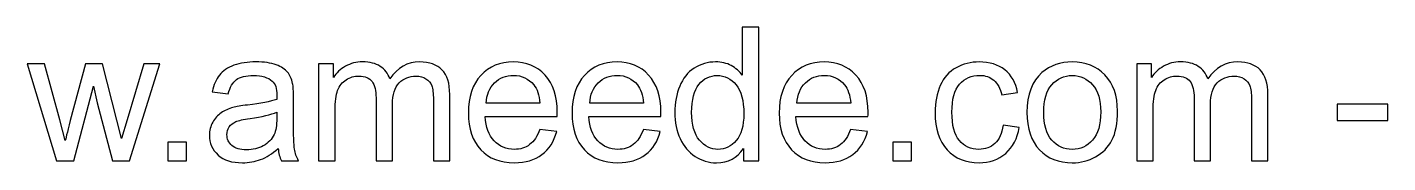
# Model space of a CAD drawing. Header units: millimetres. Extents: x -102 to 233, y -105 to 94.
# Drawn here: x 103.4 to 165.2, y -105.1 to -99 of the extents above; entities that cross this region are included whole.
import ezdxf

# ---------------------------------------------------------------- set-up
doc = ezdxf.new("R2010")
doc.units = ezdxf.units.MM
doc.header["$MEASUREMENT"] = 0
doc.layers.add('Layer 1', color=7, linetype='Continuous')

msp = doc.modelspace()

# ---------------------------------------------------------------- linework, layer by layer
at = {"layer": 'Layer 1', "color": 250}
for points, knots in [([(135.9264, -105.013), (135.9264, -105.013), (135.9264, -104.4556), (135.9264, -104.4556), (135.9264, -104.4556), (135.6485, -104.8888), (135.2392, -105.1061), (134.6988, -105.1061), (134.6988, -105.1061), (134.3488, -105.1061), (134.0271, -105.0102), (133.735, -104.8169), (133.735, -104.8169), (133.4415, -104.6249), (133.2143, -104.3554), (133.052, -104.0111), (133.052, -104.0111), (132.8911, -103.6654), (132.8107, -103.2689), (132.8107, -102.8201), (132.8107, -102.8201), (132.8107, -102.3827), (132.8841, -101.9862), (133.0294, -101.6291), (133.0294, -101.6291), (133.1762, -101.2735), (133.3949, -100.9998), (133.687, -100.8107), (133.687, -100.8107), (133.9777, -100.6202), (134.3051, -100.5256), (134.6649, -100.5256), (134.6649, -100.5256), (134.9302, -100.5256), (135.1659, -100.5821), (135.3719, -100.6936), (135.3719, -100.6936), (135.5779, -100.8051), (135.7458, -100.9518), (135.8756, -101.131), (135.8756, -101.131), (135.8756, -101.131), (135.8756, -98.9508), (135.8756, -98.9508), (135.8756, -98.9508), (135.8756, -98.9508), (136.6207, -98.9508), (136.6207, -98.9508), (136.6207, -98.9508), (136.6207, -98.9508), (136.6207, -105.013), (136.6207, -105.013), (136.6207, -105.013), (136.6207, -105.013), (135.9264, -105.013), (135.9264, -105.013)], [0, 0, 0, 0, 0.0666667, 0.0666667, 0.0666667, 0.0666667, 0.1333333, 0.1333333, 0.1333333, 0.1333333, 0.2, 0.2, 0.2, 0.2, 0.2666667, 0.2666667, 0.2666667, 0.2666667, 0.3333333, 0.3333333, 0.3333333, 0.3333333, 0.4, 0.4, 0.4, 0.4, 0.4666667, 0.4666667, 0.4666667, 0.4666667, 0.5333333, 0.5333333, 0.5333333, 0.5333333, 0.6, 0.6, 0.6, 0.6, 0.6666667, 0.6666667, 0.6666667, 0.6666667, 0.7333333, 0.7333333, 0.7333333, 0.7333333, 0.8, 0.8, 0.8, 0.8, 0.8666667, 0.8666667, 0.8666667, 0.8666667, 1, 1, 1, 1]), ([(104.7012, -105.013), (104.7012, -105.013), (103.3734, -100.6188), (103.3734, -100.6188), (103.3734, -100.6188), (103.3734, -100.6188), (104.1523, -100.6188), (104.1523, -100.6188), (104.1523, -100.6188), (104.1523, -100.6188), (104.8536, -103.1546), (104.8536, -103.1546), (104.8536, -103.1546), (104.8536, -103.1546), (105.102, -104.0986), (105.102, -104.0986), (105.102, -104.0986), (105.1119, -104.052), (105.1881, -103.7501), (105.3292, -103.1927), (105.3292, -103.1927), (105.3292, -103.1927), (106.0249, -100.6188), (106.0249, -100.6188), (106.0249, -100.6188), (106.0249, -100.6188), (106.7883, -100.6188), (106.7883, -100.6188), (106.7883, -100.6188), (106.7883, -100.6188), (107.4501, -103.1701), (107.4501, -103.1701), (107.4501, -103.1701), (107.4501, -103.1701), (107.666, -104.0069), (107.666, -104.0069), (107.666, -104.0069), (107.666, -104.0069), (107.9186, -103.1588), (107.9186, -103.1588), (107.9186, -103.1588), (107.9186, -103.1588), (108.6778, -100.6188), (108.6778, -100.6188), (108.6778, -100.6188), (108.6778, -100.6188), (109.4017, -100.6188), (109.4017, -100.6188), (109.4017, -100.6188), (109.4017, -100.6188), (108.023, -105.013), (108.023, -105.013), (108.023, -105.013), (108.023, -105.013), (107.2525, -105.013), (107.2525, -105.013), (107.2525, -105.013), (107.2525, -105.013), (106.5554, -102.3841), (106.5554, -102.3841), (106.5554, -102.3841), (106.5554, -102.3841), (106.379, -101.632), (106.379, -101.632), (106.379, -101.632), (106.379, -101.632), (105.49, -105.013), (105.49, -105.013), (105.49, -105.013), (105.49, -105.013), (104.7012, -105.013), (104.7012, -105.013)], [0, 0, 0, 0, 0.0526316, 0.0526316, 0.0526316, 0.0526316, 0.1052632, 0.1052632, 0.1052632, 0.1052632, 0.1578947, 0.1578947, 0.1578947, 0.1578947, 0.2105263, 0.2105263, 0.2105263, 0.2105263, 0.2631579, 0.2631579, 0.2631579, 0.2631579, 0.3157895, 0.3157895, 0.3157895, 0.3157895, 0.3684211, 0.3684211, 0.3684211, 0.3684211, 0.4210526, 0.4210526, 0.4210526, 0.4210526, 0.4736842, 0.4736842, 0.4736842, 0.4736842, 0.5263158, 0.5263158, 0.5263158, 0.5263158, 0.5789474, 0.5789474, 0.5789474, 0.5789474, 0.6315789, 0.6315789, 0.6315789, 0.6315789, 0.6842105, 0.6842105, 0.6842105, 0.6842105, 0.7368421, 0.7368421, 0.7368421, 0.7368421, 0.7894737, 0.7894737, 0.7894737, 0.7894737, 0.8421053, 0.8421053, 0.8421053, 0.8421053, 0.8947368, 0.8947368, 0.8947368, 0.8947368, 1, 1, 1, 1]), ([(114.7808, -104.4627), (114.5042, -104.6983), (114.2375, -104.8634), (113.9821, -104.9608), (113.9821, -104.9608), (113.7267, -105.0582), (113.453, -105.1061), (113.1594, -105.1061), (113.1594, -105.1061), (112.6768, -105.1061), (112.3057, -104.989), (112.0461, -104.7534), (112.0461, -104.7534), (111.7864, -104.5191), (111.6566, -104.2185), (111.6566, -103.8531), (111.6566, -103.8531), (111.6566, -103.6386), (111.706, -103.4424), (111.8034, -103.2646), (111.8034, -103.2646), (111.9021, -103.0868), (112.0305, -102.9457), (112.1886, -102.8385), (112.1886, -102.8385), (112.348, -102.7312), (112.5258, -102.6494), (112.7248, -102.5943), (112.7248, -102.5943), (112.8716, -102.5562), (113.0931, -102.5196), (113.388, -102.4829), (113.388, -102.4829), (113.9892, -102.4123), (114.4337, -102.3262), (114.7173, -102.2275), (114.7173, -102.2275), (114.7201, -102.1259), (114.7215, -102.0609), (114.7215, -102.0341), (114.7215, -102.0341), (114.7215, -101.7322), (114.651, -101.5191), (114.5099, -101.3949), (114.5099, -101.3949), (114.3194, -101.227), (114.0357, -101.1437), (113.6604, -101.1437), (113.6604, -101.1437), (113.309, -101.1437), (113.0494, -101.2058), (112.8829, -101.3286), (112.8829, -101.3286), (112.7149, -101.4513), (112.5922, -101.6687), (112.5117, -101.9819), (112.5117, -101.9819), (112.5117, -101.9819), (111.7836, -101.8803), (111.7836, -101.8803), (111.7836, -101.8803), (111.8499, -101.5685), (111.9586, -101.3159), (112.111, -101.124), (112.111, -101.124), (112.2634, -100.9321), (112.4835, -100.7853), (112.7714, -100.6809), (112.7714, -100.6809), (113.0578, -100.5779), (113.3923, -100.5256), (113.7705, -100.5256), (113.7705, -100.5256), (114.1458, -100.5256), (114.452, -100.5694), (114.6877, -100.6583), (114.6877, -100.6583), (114.9219, -100.7472), (115.0955, -100.8573), (115.2056, -100.9913), (115.2056, -100.9913), (115.3156, -101.1254), (115.3932, -101.2947), (115.4384, -101.4993), (115.4384, -101.4993), (115.4624, -101.6263), (115.4751, -101.8549), (115.4751, -102.1837), (115.4751, -102.1837), (115.4751, -102.1837), (115.4751, -103.1715), (115.4751, -103.1715), (115.4751, -103.1715), (115.4751, -103.8615), (115.4906, -104.2976), (115.5216, -104.4824), (115.5216, -104.4824), (115.5513, -104.6673), (115.6134, -104.8437), (115.7037, -105.013), (115.7037, -105.013), (115.7037, -105.013), (114.9247, -105.013), (114.9247, -105.013), (114.9247, -105.013), (114.85, -104.8564), (114.802, -104.6729), (114.7808, -104.4627)], [0, 0, 0, 0, 0.0357143, 0.0357143, 0.0357143, 0.0357143, 0.0714286, 0.0714286, 0.0714286, 0.0714286, 0.1071429, 0.1071429, 0.1071429, 0.1071429, 0.1428571, 0.1428571, 0.1428571, 0.1428571, 0.1785714, 0.1785714, 0.1785714, 0.1785714, 0.2142857, 0.2142857, 0.2142857, 0.2142857, 0.25, 0.25, 0.25, 0.25, 0.2857143, 0.2857143, 0.2857143, 0.2857143, 0.3214286, 0.3214286, 0.3214286, 0.3214286, 0.3571429, 0.3571429, 0.3571429, 0.3571429, 0.3928571, 0.3928571, 0.3928571, 0.3928571, 0.4285714, 0.4285714, 0.4285714, 0.4285714, 0.4642857, 0.4642857, 0.4642857, 0.4642857, 0.5, 0.5, 0.5, 0.5, 0.5357143, 0.5357143, 0.5357143, 0.5357143, 0.5714286, 0.5714286, 0.5714286, 0.5714286, 0.6071429, 0.6071429, 0.6071429, 0.6071429, 0.6428571, 0.6428571, 0.6428571, 0.6428571, 0.6785714, 0.6785714, 0.6785714, 0.6785714, 0.7142857, 0.7142857, 0.7142857, 0.7142857, 0.75, 0.75, 0.75, 0.75, 0.7857143, 0.7857143, 0.7857143, 0.7857143, 0.8214286, 0.8214286, 0.8214286, 0.8214286, 0.8571429, 0.8571429, 0.8571429, 0.8571429, 0.8928571, 0.8928571, 0.8928571, 0.8928571, 0.9285714, 0.9285714, 0.9285714, 0.9285714, 1, 1, 1, 1]), ([(116.6195, -105.013), (116.6195, -105.013), (116.6195, -100.6188), (116.6195, -100.6188), (116.6195, -100.6188), (116.6195, -100.6188), (117.2884, -100.6188), (117.2884, -100.6188), (117.2884, -100.6188), (117.2884, -100.6188), (117.2884, -101.2397), (117.2884, -101.2397), (117.2884, -101.2397), (117.4252, -101.0252), (117.6087, -100.8516), (117.8373, -100.7218), (117.8373, -100.7218), (118.0659, -100.5906), (118.3255, -100.5256), (118.6176, -100.5256), (118.6176, -100.5256), (118.9422, -100.5256), (119.2089, -100.5934), (119.4163, -100.7274), (119.4163, -100.7274), (119.6238, -100.8629), (119.7705, -101.0506), (119.8552, -101.2933), (119.8552, -101.2933), (120.2051, -100.7811), (120.6581, -100.5256), (121.2169, -100.5256), (121.2169, -100.5256), (121.6544, -100.5256), (121.9916, -100.6456), (122.2259, -100.8869), (122.2259, -100.8869), (122.4615, -101.1282), (122.5801, -101.4993), (122.5801, -102.0003), (122.5801, -102.0003), (122.5801, -102.0003), (122.5801, -105.013), (122.5801, -105.013), (122.5801, -105.013), (122.5801, -105.013), (121.835, -105.013), (121.835, -105.013), (121.835, -105.013), (121.835, -105.013), (121.835, -102.2472), (121.835, -102.2472), (121.835, -102.2472), (121.835, -101.9509), (121.8096, -101.7364), (121.7616, -101.6052), (121.7616, -101.6052), (121.7136, -101.4739), (121.6261, -101.3695), (121.4977, -101.2891), (121.4977, -101.2891), (121.3707, -101.2086), (121.2212, -101.1691), (121.0504, -101.1691), (121.0504, -101.1691), (120.74, -101.1691), (120.4831, -101.2721), (120.2785, -101.4767), (120.2785, -101.4767), (120.0739, -101.6828), (119.9723, -102.0116), (119.9723, -102.4631), (119.9723, -102.4631), (119.9723, -102.4631), (119.9723, -105.013), (119.9723, -105.013), (119.9723, -105.013), (119.9723, -105.013), (119.2272, -105.013), (119.2272, -105.013), (119.2272, -105.013), (119.2272, -105.013), (119.2272, -102.1611), (119.2272, -102.1611), (119.2272, -102.1611), (119.2272, -101.8309), (119.1666, -101.5826), (119.0452, -101.4175), (119.0452, -101.4175), (118.9239, -101.2524), (118.7249, -101.1691), (118.4497, -101.1691), (118.4497, -101.1691), (118.2409, -101.1691), (118.0476, -101.2242), (117.8698, -101.3342), (117.8698, -101.3342), (117.692, -101.4443), (117.5635, -101.6052), (117.4831, -101.8182), (117.4831, -101.8182), (117.4041, -102.0299), (117.3646, -102.3361), (117.3646, -102.7355), (117.3646, -102.7355), (117.3646, -102.7355), (117.3646, -105.013), (117.3646, -105.013), (117.3646, -105.013), (117.3646, -105.013), (116.6195, -105.013), (116.6195, -105.013)], [0, 0, 0, 0, 0.0344828, 0.0344828, 0.0344828, 0.0344828, 0.0689655, 0.0689655, 0.0689655, 0.0689655, 0.1034483, 0.1034483, 0.1034483, 0.1034483, 0.137931, 0.137931, 0.137931, 0.137931, 0.1724138, 0.1724138, 0.1724138, 0.1724138, 0.2068966, 0.2068966, 0.2068966, 0.2068966, 0.2413793, 0.2413793, 0.2413793, 0.2413793, 0.2758621, 0.2758621, 0.2758621, 0.2758621, 0.3103448, 0.3103448, 0.3103448, 0.3103448, 0.3448276, 0.3448276, 0.3448276, 0.3448276, 0.3793103, 0.3793103, 0.3793103, 0.3793103, 0.4137931, 0.4137931, 0.4137931, 0.4137931, 0.4482759, 0.4482759, 0.4482759, 0.4482759, 0.4827586, 0.4827586, 0.4827586, 0.4827586, 0.5172414, 0.5172414, 0.5172414, 0.5172414, 0.5517241, 0.5517241, 0.5517241, 0.5517241, 0.5862069, 0.5862069, 0.5862069, 0.5862069, 0.6206897, 0.6206897, 0.6206897, 0.6206897, 0.6551724, 0.6551724, 0.6551724, 0.6551724, 0.6896552, 0.6896552, 0.6896552, 0.6896552, 0.7241379, 0.7241379, 0.7241379, 0.7241379, 0.7586207, 0.7586207, 0.7586207, 0.7586207, 0.7931034, 0.7931034, 0.7931034, 0.7931034, 0.8275862, 0.8275862, 0.8275862, 0.8275862, 0.862069, 0.862069, 0.862069, 0.862069, 0.8965517, 0.8965517, 0.8965517, 0.8965517, 0.9310345, 0.9310345, 0.9310345, 0.9310345, 1, 1, 1, 1]), ([(126.6695, -103.5906), (126.6695, -103.5906), (127.44, -103.6922), (127.44, -103.6922), (127.44, -103.6922), (127.32, -104.1395), (127.0957, -104.4881), (126.7683, -104.735), (126.7683, -104.735), (126.4409, -104.982), (126.0232, -105.1061), (125.5138, -105.1061), (125.5138, -105.1061), (124.8732, -105.1061), (124.3652, -104.9086), (123.9898, -104.5135), (123.9898, -104.5135), (123.6144, -104.1198), (123.4268, -103.5652), (123.4268, -102.8526), (123.4268, -102.8526), (123.4268, -102.116), (123.6159, -101.5431), (123.9954, -101.1367), (123.9954, -101.1367), (124.375, -100.7288), (124.8675, -100.5256), (125.4729, -100.5256), (125.4729, -100.5256), (126.0585, -100.5256), (126.5369, -100.7246), (126.908, -101.124), (126.908, -101.124), (127.2791, -101.5233), (127.4654, -102.0849), (127.4654, -102.8088), (127.4654, -102.8088), (127.4654, -102.8526), (127.464, -102.9189), (127.4612, -103.0064), (127.4612, -103.0064), (127.4612, -103.0064), (124.1888, -103.0064), (124.1888, -103.0064), (124.1888, -103.0064), (124.217, -103.4876), (124.3525, -103.8573), (124.598, -104.1127), (124.598, -104.1127), (124.8421, -104.3681), (125.1483, -104.4965), (125.5138, -104.4965), (125.5138, -104.4965), (125.7862, -104.4965), (126.019, -104.4246), (126.2109, -104.2806), (126.2109, -104.2806), (126.4042, -104.1367), (126.5566, -103.9067), (126.6695, -103.5906)], [0, 0, 0, 0, 0.0625, 0.0625, 0.0625, 0.0625, 0.125, 0.125, 0.125, 0.125, 0.1875, 0.1875, 0.1875, 0.1875, 0.25, 0.25, 0.25, 0.25, 0.3125, 0.3125, 0.3125, 0.3125, 0.375, 0.375, 0.375, 0.375, 0.4375, 0.4375, 0.4375, 0.4375, 0.5, 0.5, 0.5, 0.5, 0.5625, 0.5625, 0.5625, 0.5625, 0.625, 0.625, 0.625, 0.625, 0.6875, 0.6875, 0.6875, 0.6875, 0.75, 0.75, 0.75, 0.75, 0.8125, 0.8125, 0.8125, 0.8125, 0.875, 0.875, 0.875, 0.875, 1, 1, 1, 1]), ([(131.3784, -103.5906), (131.3784, -103.5906), (132.1489, -103.6922), (132.1489, -103.6922), (132.1489, -103.6922), (132.0289, -104.1395), (131.8046, -104.4881), (131.4772, -104.735), (131.4772, -104.735), (131.1498, -104.982), (130.7321, -105.1061), (130.2227, -105.1061), (130.2227, -105.1061), (129.5821, -105.1061), (129.0741, -104.9086), (128.6987, -104.5135), (128.6987, -104.5135), (128.3233, -104.1198), (128.1357, -103.5652), (128.1357, -102.8526), (128.1357, -102.8526), (128.1357, -102.116), (128.3248, -101.5431), (128.7043, -101.1367), (128.7043, -101.1367), (129.0839, -100.7288), (129.5764, -100.5256), (130.1818, -100.5256), (130.1818, -100.5256), (130.7674, -100.5256), (131.2458, -100.7246), (131.6169, -101.124), (131.6169, -101.124), (131.988, -101.5233), (132.1743, -102.0849), (132.1743, -102.8088), (132.1743, -102.8088), (132.1743, -102.8526), (132.1729, -102.9189), (132.1701, -103.0064), (132.1701, -103.0064), (132.1701, -103.0064), (128.8977, -103.0064), (128.8977, -103.0064), (128.8977, -103.0064), (128.9259, -103.4876), (129.0614, -103.8573), (129.3069, -104.1127), (129.3069, -104.1127), (129.551, -104.3681), (129.8572, -104.4965), (130.2227, -104.4965), (130.2227, -104.4965), (130.4951, -104.4965), (130.7279, -104.4246), (130.9198, -104.2806), (130.9198, -104.2806), (131.1131, -104.1367), (131.2655, -103.9067), (131.3784, -103.5906)], [0, 0, 0, 0, 0.0625, 0.0625, 0.0625, 0.0625, 0.125, 0.125, 0.125, 0.125, 0.1875, 0.1875, 0.1875, 0.1875, 0.25, 0.25, 0.25, 0.25, 0.3125, 0.3125, 0.3125, 0.3125, 0.375, 0.375, 0.375, 0.375, 0.4375, 0.4375, 0.4375, 0.4375, 0.5, 0.5, 0.5, 0.5, 0.5625, 0.5625, 0.5625, 0.5625, 0.625, 0.625, 0.625, 0.625, 0.6875, 0.6875, 0.6875, 0.6875, 0.75, 0.75, 0.75, 0.75, 0.8125, 0.8125, 0.8125, 0.8125, 0.875, 0.875, 0.875, 0.875, 1, 1, 1, 1]), ([(140.7962, -103.5906), (140.7962, -103.5906), (141.5667, -103.6922), (141.5667, -103.6922), (141.5667, -103.6922), (141.4467, -104.1395), (141.2224, -104.4881), (140.895, -104.735), (140.895, -104.735), (140.5676, -104.982), (140.1499, -105.1061), (139.6405, -105.1061), (139.6405, -105.1061), (138.9999, -105.1061), (138.4919, -104.9086), (138.1165, -104.5135), (138.1165, -104.5135), (137.7411, -104.1198), (137.5535, -103.5652), (137.5535, -102.8526), (137.5535, -102.8526), (137.5535, -102.116), (137.7426, -101.5431), (138.1221, -101.1367), (138.1221, -101.1367), (138.5017, -100.7288), (138.9942, -100.5256), (139.5996, -100.5256), (139.5996, -100.5256), (140.1852, -100.5256), (140.6636, -100.7246), (141.0347, -101.124), (141.0347, -101.124), (141.4058, -101.5233), (141.5921, -102.0849), (141.5921, -102.8088), (141.5921, -102.8088), (141.5921, -102.8526), (141.5907, -102.9189), (141.5879, -103.0064), (141.5879, -103.0064), (141.5879, -103.0064), (138.3155, -103.0064), (138.3155, -103.0064), (138.3155, -103.0064), (138.3437, -103.4876), (138.4792, -103.8573), (138.7247, -104.1127), (138.7247, -104.1127), (138.9688, -104.3681), (139.275, -104.4965), (139.6405, -104.4965), (139.6405, -104.4965), (139.9129, -104.4965), (140.1457, -104.4246), (140.3376, -104.2806), (140.3376, -104.2806), (140.5309, -104.1367), (140.6833, -103.9067), (140.7962, -103.5906)], [0, 0, 0, 0, 0.0625, 0.0625, 0.0625, 0.0625, 0.125, 0.125, 0.125, 0.125, 0.1875, 0.1875, 0.1875, 0.1875, 0.25, 0.25, 0.25, 0.25, 0.3125, 0.3125, 0.3125, 0.3125, 0.375, 0.375, 0.375, 0.375, 0.4375, 0.4375, 0.4375, 0.4375, 0.5, 0.5, 0.5, 0.5, 0.5625, 0.5625, 0.5625, 0.5625, 0.625, 0.625, 0.625, 0.625, 0.6875, 0.6875, 0.6875, 0.6875, 0.75, 0.75, 0.75, 0.75, 0.8125, 0.8125, 0.8125, 0.8125, 0.875, 0.875, 0.875, 0.875, 1, 1, 1, 1]), ([(147.7304, -103.4043), (147.7304, -103.4043), (148.4585, -103.5059), (148.4585, -103.5059), (148.4585, -103.5059), (148.3781, -104.0069), (148.1749, -104.3978), (147.8461, -104.6814), (147.8461, -104.6814), (147.5173, -104.965), (147.1123, -105.1061), (146.634, -105.1061), (146.634, -105.1061), (146.0343, -105.1061), (145.5516, -104.91), (145.1876, -104.5177), (145.1876, -104.5177), (144.8221, -104.1254), (144.6401, -103.5638), (144.6401, -102.8328), (144.6401, -102.8328), (144.6401, -102.3587), (144.7191, -101.9452), (144.8757, -101.5896), (144.8757, -101.5896), (145.0324, -101.2354), (145.2708, -100.9687), (145.5926, -100.7924), (145.5926, -100.7924), (145.9129, -100.6145), (146.2614, -100.5256), (146.6396, -100.5256), (146.6396, -100.5256), (147.1152, -100.5256), (147.506, -100.6456), (147.808, -100.8869), (147.808, -100.8869), (148.1114, -101.1282), (148.3061, -101.4711), (148.3908, -101.9142), (148.3908, -101.9142), (148.3908, -101.9142), (147.6711, -102.0243), (147.6711, -102.0243), (147.6711, -102.0243), (147.602, -101.7293), (147.4806, -101.5078), (147.3043, -101.3582), (147.3043, -101.3582), (147.1293, -101.21), (146.9176, -101.1353), (146.6693, -101.1353), (146.6693, -101.1353), (146.2939, -101.1353), (145.9891, -101.2693), (145.7534, -101.5374), (145.7534, -101.5374), (145.5192, -101.8069), (145.4021, -102.2303), (145.4021, -102.8117), (145.4021, -102.8117), (145.4021, -103.4015), (145.515, -103.8291), (145.7407, -104.0958), (145.7407, -104.0958), (145.9679, -104.3625), (146.2629, -104.4965), (146.6255, -104.4965), (146.6255, -104.4965), (146.919, -104.4965), (147.1631, -104.4076), (147.3579, -104.2284), (147.3579, -104.2284), (147.554, -104.0506), (147.6782, -103.7755), (147.7304, -103.4043)], [0, 0, 0, 0, 0.05, 0.05, 0.05, 0.05, 0.1, 0.1, 0.1, 0.1, 0.15, 0.15, 0.15, 0.15, 0.2, 0.2, 0.2, 0.2, 0.25, 0.25, 0.25, 0.25, 0.3, 0.3, 0.3, 0.3, 0.35, 0.35, 0.35, 0.35, 0.4, 0.4, 0.4, 0.4, 0.45, 0.45, 0.45, 0.45, 0.5, 0.5, 0.5, 0.5, 0.55, 0.55, 0.55, 0.55, 0.6, 0.6, 0.6, 0.6, 0.65, 0.65, 0.65, 0.65, 0.7, 0.7, 0.7, 0.7, 0.75, 0.75, 0.75, 0.75, 0.8, 0.8, 0.8, 0.8, 0.85, 0.85, 0.85, 0.85, 0.9, 0.9, 0.9, 0.9, 1, 1, 1, 1]), ([(148.8142, -102.8159), (148.8142, -102.0045), (149.04, -101.4034), (149.4929, -101.0125), (149.4929, -101.0125), (149.8697, -100.6879), (150.3312, -100.5256), (150.8744, -100.5256), (150.8744, -100.5256), (151.477, -100.5256), (151.9709, -100.7232), (152.3547, -101.1183), (152.3547, -101.1183), (152.7371, -101.512), (152.929, -102.0581), (152.929, -102.7538), (152.929, -102.7538), (152.929, -103.3182), (152.8444, -103.7613), (152.675, -104.0845), (152.675, -104.0845), (152.5057, -104.4076), (152.2587, -104.6588), (151.9342, -104.838), (151.9342, -104.838), (151.611, -105.0172), (151.2568, -105.1061), (150.8744, -105.1061), (150.8744, -105.1061), (150.2592, -105.1061), (149.7625, -104.91), (149.3829, -104.5163), (149.3829, -104.5163), (149.0033, -104.1226), (148.8142, -103.5553), (148.8142, -102.8159)], [0, 0, 0, 0, 0.1, 0.1, 0.1, 0.1, 0.2, 0.2, 0.2, 0.2, 0.3, 0.3, 0.3, 0.3, 0.4, 0.4, 0.4, 0.4, 0.5, 0.5, 0.5, 0.5, 0.6, 0.6, 0.6, 0.6, 0.7, 0.7, 0.7, 0.7, 0.8, 0.8, 0.8, 0.8, 1, 1, 1, 1]), ([(153.8025, -105.013), (153.8025, -105.013), (153.8025, -100.6188), (153.8025, -100.6188), (153.8025, -100.6188), (153.8025, -100.6188), (154.4714, -100.6188), (154.4714, -100.6188), (154.4714, -100.6188), (154.4714, -100.6188), (154.4714, -101.2397), (154.4714, -101.2397), (154.4714, -101.2397), (154.6082, -101.0252), (154.7917, -100.8516), (155.0203, -100.7218), (155.0203, -100.7218), (155.2489, -100.5906), (155.5085, -100.5256), (155.8006, -100.5256), (155.8006, -100.5256), (156.1252, -100.5256), (156.3919, -100.5934), (156.5993, -100.7274), (156.5993, -100.7274), (156.8068, -100.8629), (156.9535, -101.0506), (157.0382, -101.2933), (157.0382, -101.2933), (157.3881, -100.7811), (157.8411, -100.5256), (158.3999, -100.5256), (158.3999, -100.5256), (158.8374, -100.5256), (159.1746, -100.6456), (159.4089, -100.8869), (159.4089, -100.8869), (159.6445, -101.1282), (159.7631, -101.4993), (159.7631, -102.0003), (159.7631, -102.0003), (159.7631, -102.0003), (159.7631, -105.013), (159.7631, -105.013), (159.7631, -105.013), (159.7631, -105.013), (159.018, -105.013), (159.018, -105.013), (159.018, -105.013), (159.018, -105.013), (159.018, -102.2472), (159.018, -102.2472), (159.018, -102.2472), (159.018, -101.9509), (158.9926, -101.7364), (158.9446, -101.6052), (158.9446, -101.6052), (158.8966, -101.4739), (158.8091, -101.3695), (158.6807, -101.2891), (158.6807, -101.2891), (158.5537, -101.2086), (158.4042, -101.1691), (158.2334, -101.1691), (158.2334, -101.1691), (157.923, -101.1691), (157.6661, -101.2721), (157.4615, -101.4767), (157.4615, -101.4767), (157.2569, -101.6828), (157.1553, -102.0116), (157.1553, -102.4631), (157.1553, -102.4631), (157.1553, -102.4631), (157.1553, -105.013), (157.1553, -105.013), (157.1553, -105.013), (157.1553, -105.013), (156.4102, -105.013), (156.4102, -105.013), (156.4102, -105.013), (156.4102, -105.013), (156.4102, -102.1611), (156.4102, -102.1611), (156.4102, -102.1611), (156.4102, -101.8309), (156.3496, -101.5826), (156.2282, -101.4175), (156.2282, -101.4175), (156.1069, -101.2524), (155.9079, -101.1691), (155.6327, -101.1691), (155.6327, -101.1691), (155.4239, -101.1691), (155.2306, -101.2242), (155.0528, -101.3342), (155.0528, -101.3342), (154.875, -101.4443), (154.7465, -101.6052), (154.6661, -101.8182), (154.6661, -101.8182), (154.5871, -102.0299), (154.5476, -102.3361), (154.5476, -102.7355), (154.5476, -102.7355), (154.5476, -102.7355), (154.5476, -105.013), (154.5476, -105.013), (154.5476, -105.013), (154.5476, -105.013), (153.8025, -105.013), (153.8025, -105.013)], [0, 0, 0, 0, 0.0344828, 0.0344828, 0.0344828, 0.0344828, 0.0689655, 0.0689655, 0.0689655, 0.0689655, 0.1034483, 0.1034483, 0.1034483, 0.1034483, 0.137931, 0.137931, 0.137931, 0.137931, 0.1724138, 0.1724138, 0.1724138, 0.1724138, 0.2068966, 0.2068966, 0.2068966, 0.2068966, 0.2413793, 0.2413793, 0.2413793, 0.2413793, 0.2758621, 0.2758621, 0.2758621, 0.2758621, 0.3103448, 0.3103448, 0.3103448, 0.3103448, 0.3448276, 0.3448276, 0.3448276, 0.3448276, 0.3793103, 0.3793103, 0.3793103, 0.3793103, 0.4137931, 0.4137931, 0.4137931, 0.4137931, 0.4482759, 0.4482759, 0.4482759, 0.4482759, 0.4827586, 0.4827586, 0.4827586, 0.4827586, 0.5172414, 0.5172414, 0.5172414, 0.5172414, 0.5517241, 0.5517241, 0.5517241, 0.5517241, 0.5862069, 0.5862069, 0.5862069, 0.5862069, 0.6206897, 0.6206897, 0.6206897, 0.6206897, 0.6551724, 0.6551724, 0.6551724, 0.6551724, 0.6896552, 0.6896552, 0.6896552, 0.6896552, 0.7241379, 0.7241379, 0.7241379, 0.7241379, 0.7586207, 0.7586207, 0.7586207, 0.7586207, 0.7931034, 0.7931034, 0.7931034, 0.7931034, 0.8275862, 0.8275862, 0.8275862, 0.8275862, 0.862069, 0.862069, 0.862069, 0.862069, 0.8965517, 0.8965517, 0.8965517, 0.8965517, 0.9310345, 0.9310345, 0.9310345, 0.9310345, 1, 1, 1, 1]), ([(124.2311, -102.3968), (124.2311, -102.3968), (126.678, -102.3968), (126.678, -102.3968), (126.678, -102.3968), (126.6455, -102.0271), (126.551, -101.7505), (126.3972, -101.5656), (126.3972, -101.5656), (126.1615, -101.2792), (125.8539, -101.1353), (125.4771, -101.1353), (125.4771, -101.1353), (125.1356, -101.1353), (124.8492, -101.2496), (124.6163, -101.4782), (124.6163, -101.4782), (124.3849, -101.7068), (124.2565, -102.013), (124.2311, -102.3968)], [0, 0, 0, 0, 0.1666667, 0.1666667, 0.1666667, 0.1666667, 0.3333333, 0.3333333, 0.3333333, 0.3333333, 0.5, 0.5, 0.5, 0.5, 0.6666667, 0.6666667, 0.6666667, 0.6666667, 1, 1, 1, 1]), ([(128.94, -102.3968), (128.94, -102.3968), (131.3869, -102.3968), (131.3869, -102.3968), (131.3869, -102.3968), (131.3544, -102.0271), (131.2599, -101.7505), (131.1061, -101.5656), (131.1061, -101.5656), (130.8704, -101.2792), (130.5628, -101.1353), (130.186, -101.1353), (130.186, -101.1353), (129.8445, -101.1353), (129.5581, -101.2496), (129.3252, -101.4782), (129.3252, -101.4782), (129.0938, -101.7068), (128.9654, -102.013), (128.94, -102.3968)], [0, 0, 0, 0, 0.1666667, 0.1666667, 0.1666667, 0.1666667, 0.3333333, 0.3333333, 0.3333333, 0.3333333, 0.5, 0.5, 0.5, 0.5, 0.6666667, 0.6666667, 0.6666667, 0.6666667, 1, 1, 1, 1]), ([(133.5727, -102.8215), (133.5727, -103.3832), (133.6912, -103.8023), (133.9297, -104.0803), (133.9297, -104.0803), (134.1668, -104.3582), (134.4476, -104.4965), (134.7707, -104.4965), (134.7707, -104.4965), (135.0967, -104.4965), (135.3733, -104.3639), (135.6019, -104.0986), (135.6019, -104.0986), (135.8291, -103.8333), (135.9434, -103.4283), (135.9434, -102.8836), (135.9434, -102.8836), (135.9434, -102.2853), (135.8277, -101.845), (135.5948, -101.5642), (135.5948, -101.5642), (135.3634, -101.2834), (135.077, -101.1437), (134.7369, -101.1437), (134.7369, -101.1437), (134.4053, -101.1437), (134.1287, -101.2778), (133.9057, -101.5473), (133.9057, -101.5473), (133.6842, -101.8168), (133.5727, -102.2416), (133.5727, -102.8215)], [0, 0, 0, 0, 0.1111111, 0.1111111, 0.1111111, 0.1111111, 0.2222222, 0.2222222, 0.2222222, 0.2222222, 0.3333333, 0.3333333, 0.3333333, 0.3333333, 0.4444444, 0.4444444, 0.4444444, 0.4444444, 0.5555556, 0.5555556, 0.5555556, 0.5555556, 0.6666667, 0.6666667, 0.6666667, 0.6666667, 0.7777778, 0.7777778, 0.7777778, 0.7777778, 1, 1, 1, 1]), ([(138.3578, -102.3968), (138.3578, -102.3968), (140.8047, -102.3968), (140.8047, -102.3968), (140.8047, -102.3968), (140.7722, -102.0271), (140.6777, -101.7505), (140.5239, -101.5656), (140.5239, -101.5656), (140.2882, -101.2792), (139.9806, -101.1353), (139.6038, -101.1353), (139.6038, -101.1353), (139.2623, -101.1353), (138.9759, -101.2496), (138.743, -101.4782), (138.743, -101.4782), (138.5116, -101.7068), (138.3832, -102.013), (138.3578, -102.3968)], [0, 0, 0, 0, 0.1666667, 0.1666667, 0.1666667, 0.1666667, 0.3333333, 0.3333333, 0.3333333, 0.3333333, 0.5, 0.5, 0.5, 0.5, 0.6666667, 0.6666667, 0.6666667, 0.6666667, 1, 1, 1, 1]), ([(149.5762, -102.8173), (149.5762, -103.3789), (149.699, -103.7994), (149.9445, -104.0774), (149.9445, -104.0774), (150.1915, -104.3568), (150.5005, -104.4965), (150.8744, -104.4965), (150.8744, -104.4965), (151.2441, -104.4965), (151.5518, -104.3568), (151.7987, -104.076), (151.7987, -104.076), (152.0442, -103.7952), (152.167, -103.3676), (152.167, -102.7933), (152.167, -102.7933), (152.167, -102.2514), (152.0428, -101.8408), (151.7959, -101.5628), (151.7959, -101.5628), (151.5489, -101.2834), (151.2413, -101.1437), (150.8744, -101.1437), (150.8744, -101.1437), (150.5005, -101.1437), (150.1915, -101.282), (149.9445, -101.56), (149.9445, -101.56), (149.699, -101.838), (149.5762, -102.2571), (149.5762, -102.8173)], [0, 0, 0, 0, 0.1111111, 0.1111111, 0.1111111, 0.1111111, 0.2222222, 0.2222222, 0.2222222, 0.2222222, 0.3333333, 0.3333333, 0.3333333, 0.3333333, 0.4444444, 0.4444444, 0.4444444, 0.4444444, 0.5555556, 0.5555556, 0.5555556, 0.5555556, 0.6666667, 0.6666667, 0.6666667, 0.6666667, 0.7777778, 0.7777778, 0.7777778, 0.7777778, 1, 1, 1, 1]), ([(162.9113, -103.1927), (162.9113, -103.1927), (162.9113, -102.4476), (162.9113, -102.4476), (162.9113, -102.4476), (162.9113, -102.4476), (165.2142, -102.4476), (165.2142, -102.4476), (165.2142, -102.4476), (165.2142, -102.4476), (165.2142, -103.1927), (165.2142, -103.1927), (165.2142, -103.1927), (165.2142, -103.1927), (162.9113, -103.1927), (162.9113, -103.1927)], [0, 0, 0, 0, 0.2, 0.2, 0.2, 0.2, 0.4, 0.4, 0.4, 0.4, 0.6, 0.6, 0.6, 0.6, 1, 1, 1, 1]), ([(114.7215, -102.8117), (114.4506, -102.9217), (114.0442, -103.0149), (113.5023, -103.0911), (113.5023, -103.0911), (113.1947, -103.1348), (112.9774, -103.1842), (112.8504, -103.2392), (112.8504, -103.2392), (112.7234, -103.2943), (112.626, -103.3747), (112.5569, -103.4791), (112.5569, -103.4791), (112.4877, -103.5849), (112.4525, -103.7021), (112.4525, -103.8319), (112.4525, -103.8319), (112.4525, -104.028), (112.5273, -104.1931), (112.6782, -104.3244), (112.6782, -104.3244), (112.8292, -104.4556), (113.0494, -104.5219), (113.3387, -104.5219), (113.3387, -104.5219), (113.6251, -104.5219), (113.8805, -104.4598), (114.1049, -104.3343), (114.1049, -104.3343), (114.3278, -104.2101), (114.4929, -104.0393), (114.5974, -103.8234), (114.5974, -103.8234), (114.6778, -103.6555), (114.7173, -103.4086), (114.7173, -103.0826), (114.7173, -103.0826), (114.7173, -103.0826), (114.7215, -102.8117), (114.7215, -102.8117)], [0, 0, 0, 0, 0.0909091, 0.0909091, 0.0909091, 0.0909091, 0.1818182, 0.1818182, 0.1818182, 0.1818182, 0.2727273, 0.2727273, 0.2727273, 0.2727273, 0.3636364, 0.3636364, 0.3636364, 0.3636364, 0.4545455, 0.4545455, 0.4545455, 0.4545455, 0.5454545, 0.5454545, 0.5454545, 0.5454545, 0.6363636, 0.6363636, 0.6363636, 0.6363636, 0.7272727, 0.7272727, 0.7272727, 0.7272727, 0.8181818, 0.8181818, 0.8181818, 0.8181818, 1, 1, 1, 1]), ([(109.77, -105.013), (109.77, -105.013), (109.77, -104.1663), (109.77, -104.1663), (109.77, -104.1663), (109.77, -104.1663), (110.6166, -104.1663), (110.6166, -104.1663), (110.6166, -104.1663), (110.6166, -104.1663), (110.6166, -105.013), (110.6166, -105.013), (110.6166, -105.013), (110.6166, -105.013), (109.77, -105.013), (109.77, -105.013)], [0, 0, 0, 0, 0.2, 0.2, 0.2, 0.2, 0.4, 0.4, 0.4, 0.4, 0.6, 0.6, 0.6, 0.6, 1, 1, 1, 1]), ([(142.7196, -105.013), (142.7196, -105.013), (142.7196, -104.1663), (142.7196, -104.1663), (142.7196, -104.1663), (142.7196, -104.1663), (143.5662, -104.1663), (143.5662, -104.1663), (143.5662, -104.1663), (143.5662, -104.1663), (143.5662, -105.013), (143.5662, -105.013), (143.5662, -105.013), (143.5662, -105.013), (142.7196, -105.013), (142.7196, -105.013)], [0, 0, 0, 0, 0.2, 0.2, 0.2, 0.2, 0.4, 0.4, 0.4, 0.4, 0.6, 0.6, 0.6, 0.6, 1, 1, 1, 1])]:
    msp.add_open_spline(points, degree=3, knots=knots, dxfattribs=at)

doc.saveas('drawing.dxf')
